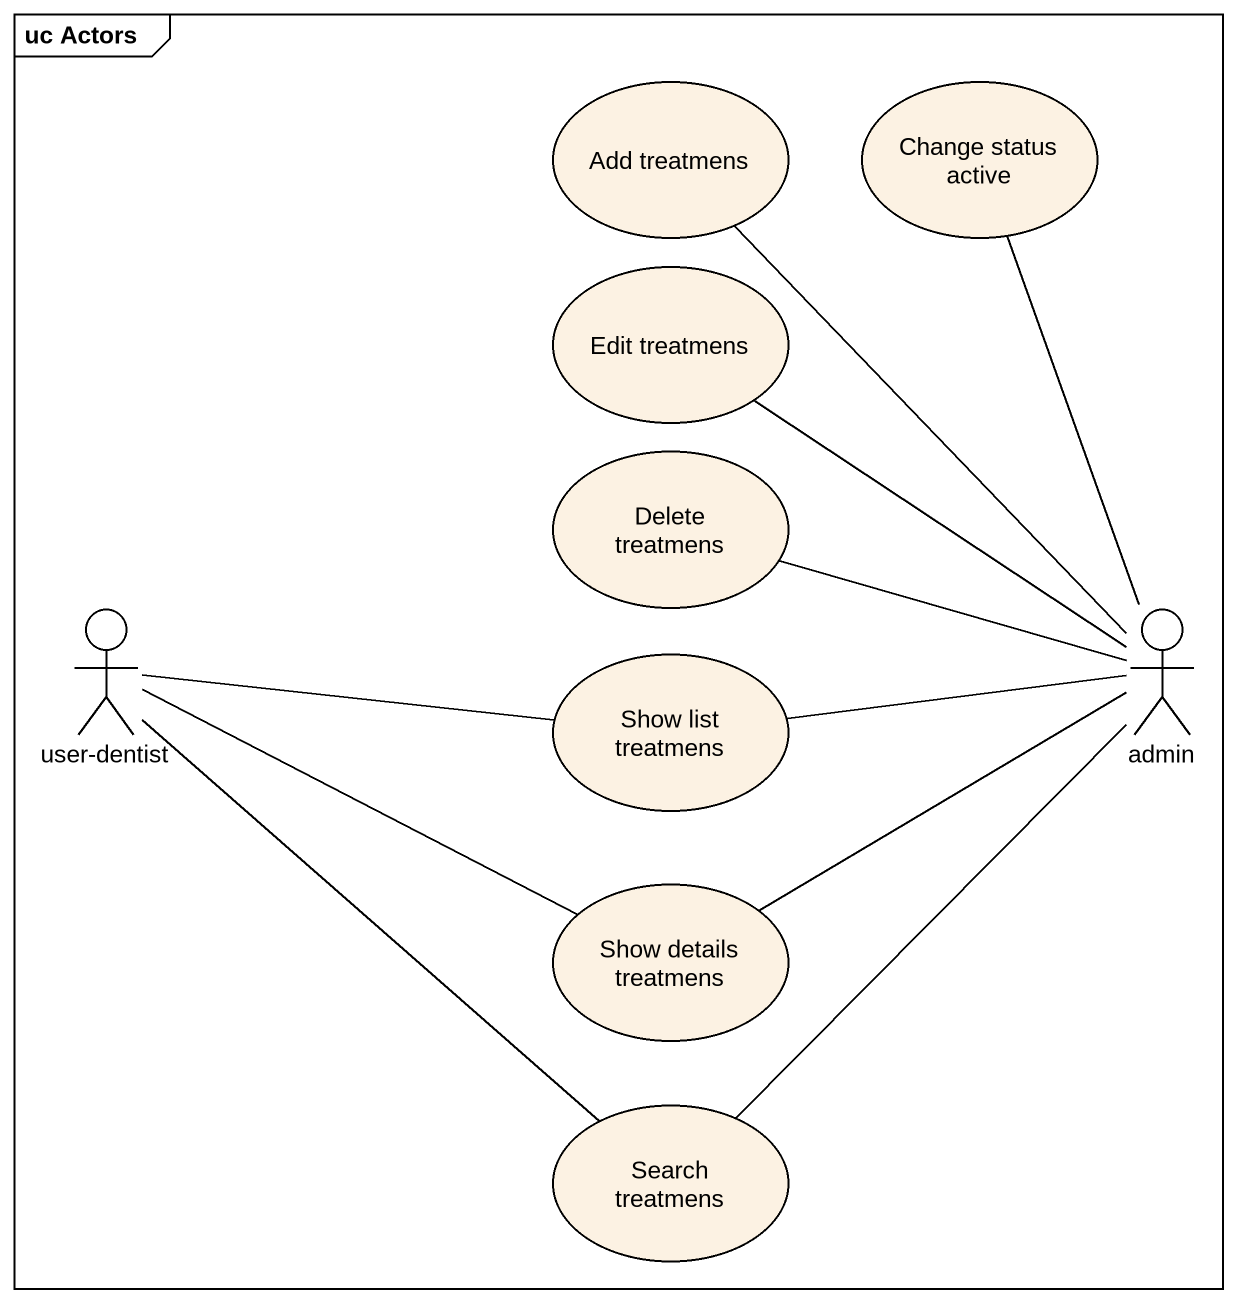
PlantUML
@startuml
mainframe uc Actors
usecase "Add treatmens" as Add_treatmens
usecase "Change status active" as Change_status_active
usecase "Edit treatmens" as Edit_treatmens
usecase "Delete treatmens" as Delete_treatmens
actor "user-dentist" as user_dentist
actor admin
usecase "Show list treatmens" as Show_list_treatmens
usecase "Show details treatmens" as Show_details_treatmens
usecase "Search treatmens" as Search_treatmens
Add_treatmens -- admin
Change_status_active -- admin
Edit_treatmens -- admin
Delete_treatmens -right- admin
user_dentist -right- Show_list_treatmens
user_dentist -right- Show_details_treatmens
user_dentist -- Search_treatmens
Show_list_treatmens -right- admin
Show_details_treatmens -right- admin
Search_treatmens -up- admin
@enduml
